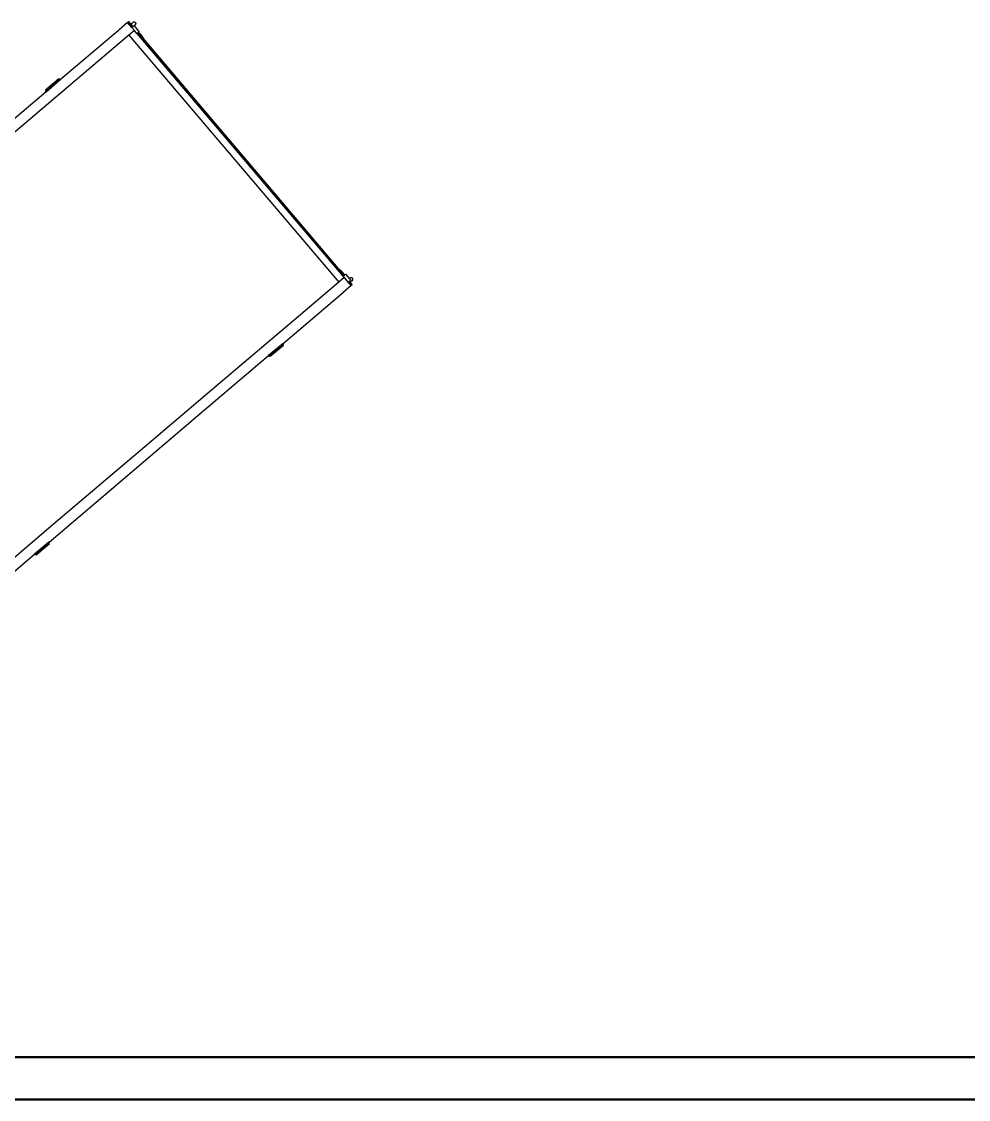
# Model space of a CAD drawing. Header units: millimetres. Extents: x 44692 to 659456, y -26273 to 96111.
# Drawn here: x 237305 to 242903, y -16848 to -10474 of the extents above; entities that cross this region are included whole.
import ezdxf

# ---------------------------------------------------------------- set-up
doc = ezdxf.new("R2010")
doc.units = ezdxf.units.MM
doc.header["$LTSCALE"] = 100
doc.layers.add('Paredes', color=7, linetype='Continuous', lineweight=50)
doc.layers.add('Transporte semielaborado', color=30, linetype='Continuous')

msp = doc.modelspace()

# ---------------------------------------------------------------- linework, layer by layer
at = {"layer": 'Paredes'}
for p, q in [((231867, -16598.129), (280115.568, -16598.129)), ((231617, -16848.129), (280365.568, -16848.129))]:
    msp.add_line(p, q, dxfattribs=at)
at = {"layer": 'Transporte semielaborado'}
for p, q in [((237931.818, -10479.806), (237882.317, -10521.839)), ((237931.818, -10479.806), (237933.474, -10478.4)), ((237956.569, -10508.955), (237931.818, -10479.806)), ((237933.474, -10478.4), (237935.136, -10476.989)), ((237958.225, -10507.548), (237933.474, -10478.4)), ((237935.966, -10476.284), (237935.136, -10476.989)), ((237959.887, -10506.137), (237935.136, -10476.989)), ((237937.449, -10475.025), (237935.966, -10476.284)), ((237960.717, -10505.432), (237935.966, -10476.284)), ((237937.449, -10475.025), (237938.889, -10473.802)), ((237962.2, -10504.173), (237937.449, -10475.025)), ((237957.023, -10495.157), (237938.889, -10473.802)), ((237956.569, -10508.955), (237958.225, -10507.548)), ((237956.569, -10508.955), (237972.303, -10527.485)), ((237957.023, -10495.157), (237958.642, -10483.667)), ((237963.64, -10502.95), (237957.023, -10495.157)), ((237958.225, -10507.548), (237959.887, -10506.137)), ((237958.642, -10483.667), (237962.168, -10478.861)), ((237959.887, -10506.137), (237960.717, -10505.432)), ((237960.717, -10505.432), (237962.2, -10504.173)), ((237962.168, -10478.861), (237967.481, -10476.161)), ((237962.2, -10504.173), (237963.64, -10502.95)), ((237963.64, -10502.95), (237970.201, -10497.379)), ((237967.481, -10476.161), (237973.16, -10476.291)), ((237970.201, -10497.379), (237970.488, -10497.135)), ((237970.201, -10497.379), (237970.202, -10497.281)), ((237970.488, -10497.135), (237970.202, -10497.281)), ((237970.488, -10497.135), (237970.712, -10496.945)), ((237970.757, -10496.999), (237970.712, -10496.945)), ((237975.516, -10494.581), (237970.757, -10496.999)), ((238000.735, -10532.303), (237970.757, -10496.999)), ((237973.16, -10476.291), (237977.681, -10479.215)), ((237979.041, -10489.775), (237975.516, -10494.581)), ((237977.681, -10479.215), (237979.834, -10484.151)), ((237979.834, -10484.151), (237979.041, -10489.775)), ((237875.246, -10527.844), (237534.3, -10817.358)), ((237939.798, -10555.086), (237701.416, -10757.507)), ((237875.246, -10527.844), (237882.317, -10521.839)), ((237875.592, -10528.252), (237875.246, -10527.844)), ((237882.664, -10522.247), (237882.317, -10521.839)), ((237972.303, -10527.485), (237939.798, -10555.086)), ((237939.798, -10555.086), (239179.862, -12015.458)), ((237986.592, -10544.312), (237972.303, -10527.485)), ((237986.592, -10544.312), (237988.249, -10542.906)), ((237986.592, -10544.312), (239206.217, -11980.614)), ((237988.249, -10542.906), (237989.91, -10541.495)), ((239207.873, -11979.208), (237988.249, -10542.906)), ((237989.91, -10541.495), (237990.741, -10540.789)), ((239209.535, -11977.797), (237989.91, -10541.495)), ((237990.741, -10540.789), (237992.223, -10539.531)), ((239210.366, -11977.091), (237990.741, -10540.789)), ((237992.223, -10539.531), (237993.664, -10538.307)), ((239211.848, -11975.833), (237992.223, -10539.531)), ((237993.664, -10538.307), (237996.409, -10535.977)), ((238022.904, -10572.743), (237993.664, -10538.307)), ((237996.409, -10535.977), (238000.735, -10532.303)), ((238005.902, -10547.157), (237996.409, -10535.977)), ((238005.902, -10547.157), (238022.904, -10572.743)), ((239176.813, -11931.654), (238022.904, -10572.743)), ((237701.416, -10757.507), (237227.626, -11159.822)), ((237525.151, -10812.956), (237446.58, -10879.672)), ((237449.44, -10889.413), (237531.891, -10819.403)), ((237528.154, -10816.492), (237449.582, -10883.208)), ((237525.151, -10812.956), (237528.154, -10816.492)), ((237531.297, -10813.822), (237528.154, -10816.492)), ((237534.3, -10817.358), (237531.297, -10813.822)), ((237531.891, -10819.403), (237532.426, -10818.946)), ((237532.822, -10818.611), (237532.426, -10818.946)), ((237532.822, -10818.611), (237533.188, -10818.302)), ((237533.188, -10818.302), (237533.513, -10818.024)), ((237533.793, -10817.789), (237533.513, -10818.024)), ((237533.793, -10817.789), (237534.017, -10817.596)), ((237534.017, -10817.596), (237534.184, -10817.454)), ((237534.184, -10817.454), (237534.3, -10817.358)), ((237449.44, -10889.413), (237078.077, -11204.753)), ((237446.438, -10885.877), (237449.582, -10883.208)), ((237449.44, -10889.413), (237446.438, -10885.877)), ((237446.58, -10879.672), (237449.582, -10883.208)), ((239199.304, -11952.578), (239176.813, -11931.654)), ((239213.289, -11974.609), (239176.813, -11931.654)), ((239216.033, -11972.279), (239199.304, -11952.578)), ((239206.217, -11980.614), (239207.873, -11979.208)), ((239212.367, -11987.856), (239206.217, -11980.614)), ((239207.873, -11979.208), (239209.535, -11977.797)), ((239209.535, -11977.797), (239210.366, -11977.091)), ((239210.366, -11977.091), (239211.848, -11975.833)), ((239211.848, -11975.833), (239213.289, -11974.609)), ((239213.289, -11974.609), (239216.033, -11972.279)), ((239216.033, -11972.279), (239220.36, -11968.605)), ((239220.36, -11968.605), (239243.103, -11995.388)), ((239179.862, -12015.458), (238941.479, -12217.879)), ((239212.367, -11987.856), (239179.862, -12015.458)), ((239252.852, -12035.535), (239203.352, -12077.568)), ((239212.367, -11987.856), (239236.241, -12015.972)), ((239236.241, -12015.972), (239237.897, -12014.565)), ((239236.241, -12015.972), (239252.852, -12035.535)), ((239237.897, -12014.565), (239239.558, -12013.154)), ((239254.509, -12034.128), (239237.897, -12014.565)), ((239239.558, -12013.154), (239240.389, -12012.449)), ((239256.17, -12032.717), (239239.558, -12013.154)), ((239240.389, -12012.449), (239241.871, -12011.19)), ((239257.001, -12032.012), (239240.389, -12012.449)), ((239241.871, -12011.19), (239243.312, -12009.967)), ((239258.483, -12030.753), (239241.871, -12011.19)), ((239246.26, -11991.085), (239243.103, -11995.388)), ((239243.103, -11995.388), (239250.384, -12003.962)), ((239243.312, -12009.967), (239244.13, -12009.272)), ((239259.924, -12029.53), (239243.312, -12009.967)), ((239244.13, -12009.272), (239250.384, -12003.962)), ((239254.295, -12009.504), (239244.13, -12009.272)), ((239251.574, -11988.385), (239246.26, -11991.085)), ((239257.252, -11988.514), (239251.574, -11988.385)), ((239252.852, -12035.535), (239254.509, -12034.128)), ((239254.295, -12009.504), (239259.608, -12006.804)), ((239254.509, -12034.128), (239256.17, -12032.717)), ((239257.001, -12032.012), (239256.17, -12032.717)), ((239258.483, -12030.753), (239257.001, -12032.012)), ((239261.774, -11991.439), (239257.252, -11988.514)), ((239258.483, -12030.753), (239259.924, -12029.53)), ((239259.608, -12006.804), (239263.134, -12001.998)), ((239263.927, -11996.374), (239261.774, -11991.439)), ((239263.134, -12001.998), (239263.927, -11996.374)), ((238850.658, -12377.057), (239196.28, -12083.572)), ((239196.28, -12083.572), (239195.934, -12083.164)), ((239196.28, -12083.572), (239203.352, -12077.568)), ((239203.352, -12077.568), (239203.006, -12077.16)), ((238941.479, -12217.879), (238467.689, -12620.194)), ((238850.658, -12377.057), (238765.799, -12449.112)), ((238771.945, -12449.979), (238850.517, -12383.262)), ((238774.947, -12453.515), (238853.519, -12386.798)), ((238853.66, -12380.593), (238850.517, -12383.262)), ((238853.519, -12386.798), (238850.517, -12383.262)), ((238850.658, -12377.057), (238853.66, -12380.593)), ((238347.838, -12804.02), (238765.799, -12449.112)), ((238765.799, -12449.112), (238768.801, -12452.648)), ((238768.801, -12452.648), (238771.945, -12449.979)), ((238774.947, -12453.515), (238771.945, -12449.979)), ((238467.689, -12620.194), (237993.899, -13022.509)), ((237838.691, -13236.359), (238347.838, -12804.02)), ((238347.838, -12804.02), (238347.492, -12803.612)), ((237993.899, -13022.509), (237520.109, -13424.824)), ((237467.071, -13551.917), (237838.691, -13236.359)), ((237838.691, -13236.359), (237838.344, -13235.951)), ((237520.109, -13424.824), (237046.319, -13827.139)), ((237466.828, -13551.631), (237381.969, -13623.686)), ((237382.213, -13623.973), (237467.071, -13551.917)), ((237388.115, -13624.552), (237466.687, -13557.836)), ((237391.117, -13628.088), (237469.689, -13561.372)), ((237469.831, -13555.167), (237466.687, -13557.836)), ((237469.689, -13561.372), (237466.687, -13557.836)), ((237466.828, -13551.631), (237467.071, -13551.917)), ((237467.071, -13551.917), (237469.831, -13555.167)), ((236526.157, -14350.887), (237382.213, -13623.973)), ((237381.969, -13623.686), (237382.213, -13623.973)), ((237382.213, -13623.973), (237384.972, -13627.222)), ((237384.972, -13627.222), (237388.115, -13624.552)), ((237391.117, -13628.088), (237388.115, -13624.552))]:
    msp.add_line(p, q, dxfattribs=at)

doc.saveas('drawing.dxf')
